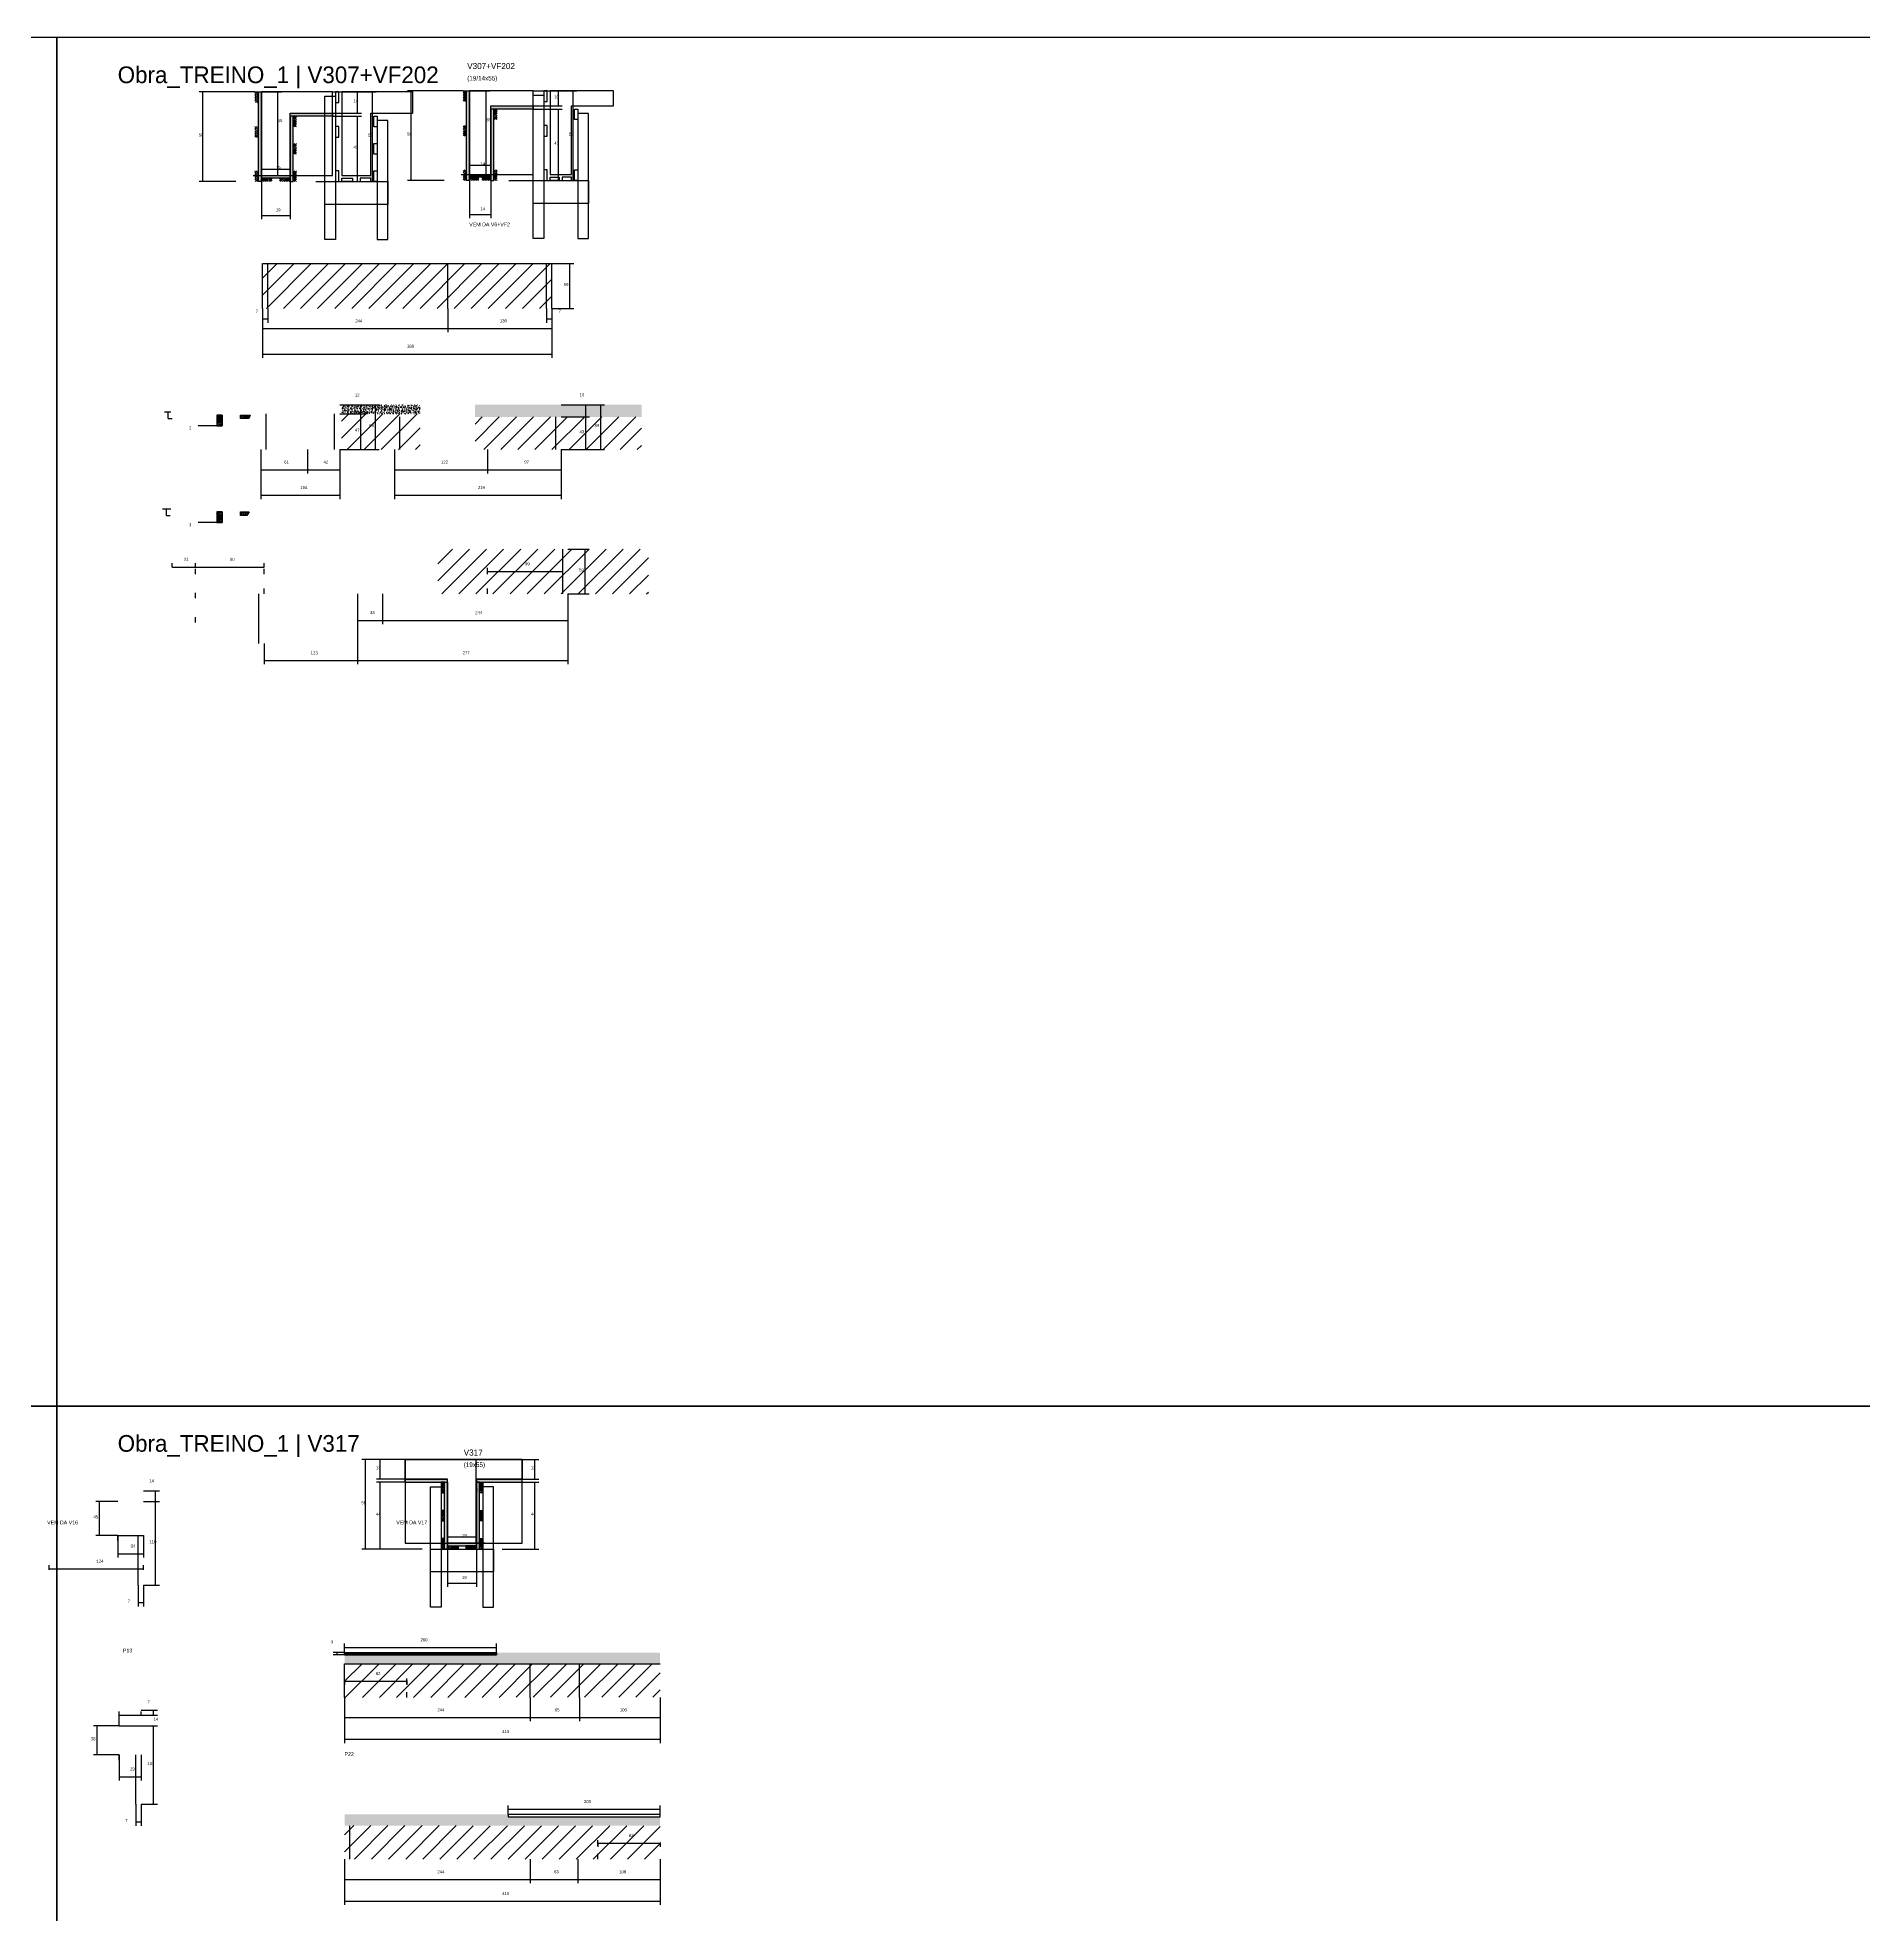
# Model space of a CAD drawing. Header units: metres. Extents: x -41 to 34800, y -36000 to 1848.
# Drawn here: x 17375 to 19776, y -668 to 1800 of the extents above; entities that cross this region are included whole.
import ezdxf

# ---------------------------------------------------------------- set-up
doc = ezdxf.new("R2010")
doc.units = ezdxf.units.M
for name, color, linetype in [('CELL_BORDER', 8, 'Continuous'), ('CONCRETO', 251, 'Continuous'), ('COTA', 4, 'Continuous'), ('Cota Seção (2x)', 4, 'Continuous'), ('Hachura', 253, 'Continuous'), ('LABEL_ID', 3, 'Continuous'), ('Madeira', 126, 'Continuous'), ('NOMENCLATURA', 7, 'Continuous'), ('Painéis', 200, 'Continuous'), ('REAPROVEITAMENTO', 251, 'Continuous'), ('SARR_2.2x7', 40, 'Continuous'), ('SARR_3.5x7', 81, 'Continuous'), ('SARR_EDITAR', 141, 'Continuous'), ('Texto Seção', 7, 'Continuous')]:
    doc.layers.add(name, color=color, linetype=linetype)

msp = doc.modelspace()

# ---------------------------------------------------------------- hatches: boundary and pattern name
at = {"layer": 'COTA'}
h = msp.add_hatch(dxfattribs=at)
h.set_pattern_fill('AR-CONC', scale=0.03)
h.paths.add_polyline_path([(17877.8, 1317.1), (17774.3, 1317.1), (17774.3, 1305.1), (17877.8, 1305.1)])
h = msp.add_hatch(dxfattribs=at)
h.set_pattern_fill('AR-CONC', scale=0.03)
h.paths.add_polyline_path([(18169, 1317.1), (17950, 1317.1), (17950, 1301.1), (18169, 1301.1)])
h = msp.add_hatch(dxfattribs=at)
h.set_pattern_fill('AR-CONC', scale=0.03)
h.paths.add_polyline_path([(17978.4, -327), (17778.4, -327), (17778.4, -327), (17778.4, -339), (17778.4, -339), (18193.4, -339), (18193.4, -339), (18193.4, -324), (18193.4, -324), (17978.4, -324), (17978.4, -324), (17978.4, -327)])
h = msp.add_hatch(dxfattribs=at)
h.set_pattern_fill('AR-CONC', scale=0.03)
h.paths.add_polyline_path([(17993.4, -539.9), (18193.4, -539.9), (18193.4, -539.9), (18193.4, -551.9), (18193.4, -551.9), (17778.4, -551.9), (17778.4, -551.9), (17778.4, -536.9), (17778.4, -536.9), (17993.4, -536.9), (17993.4, -536.9), (17993.4, -539.9)])
at = {"layer": 'Hachura'}
h = msp.add_hatch(dxfattribs=at)
h.set_pattern_fill('ANSI31', scale=0.5)
h.paths.add_polyline_path([(17660.6, 1714.7), (17665, 1714.7), (17665, 1714.7), (17665, 1728.7), (17665, 1728.7), (17660.6, 1728.7), (17660.6, 1728.7), (17660.6, 1714.7)])
h = msp.add_hatch(color=8, dxfattribs=at)
h.dxf.hatch_style = 1
h.paths.add_polyline_path([(17665, 1728.7), (17669, 1728.7), (17669, 1728.7), (17669, 1610.7), (17669, 1610.7), (17665, 1610.7), (17665, 1610.7), (17665, 1728.7)])
h = msp.add_hatch(dxfattribs=at)
h.set_pattern_fill('ANSI31', scale=0.5)
h.paths.add_polyline_path([(17934.5, 1716), (17938.9, 1716), (17938.9, 1716), (17938.9, 1730), (17938.9, 1730), (17934.5, 1730), (17934.5, 1730), (17934.5, 1716)])
h = msp.add_hatch(color=8, dxfattribs=at)
h.dxf.hatch_style = 1
h.paths.add_polyline_path([(17938.9, 1730), (17942.9, 1730), (17942.9, 1730), (17942.9, 1612), (17942.9, 1612), (17938.9, 1612), (17938.9, 1612), (17938.9, 1730)])
h = msp.add_hatch(color=8, dxfattribs=at)
h.dxf.hatch_style = 1
h.paths.add_polyline_path([(17970.9, 1706), (17970.9, 1710), (17970.9, 1710), (18026.5, 1710), (18026.5, 1710), (18026.5, 1706), (18026.5, 1706), (17970.9, 1706)])
h = msp.add_hatch(color=8, dxfattribs=at)
h.dxf.hatch_style = 1
h.paths.add_polyline_path([(17974.9, 1706), (17970.9, 1706), (17970.9, 1706), (17970.9, 1612), (17970.9, 1612), (17974.9, 1612), (17974.9, 1612), (17974.9, 1706)])
h = msp.add_hatch(dxfattribs=at)
h.set_pattern_fill('ANSI31', scale=0.5)
h.paths.add_polyline_path([(17979.3, 1692), (17974.9, 1692), (17974.9, 1692), (17974.9, 1706), (17974.9, 1706), (17979.3, 1706), (17979.3, 1706), (17979.3, 1692)])
h = msp.add_hatch(dxfattribs=at)
h.set_pattern_fill('ANSI31', scale=0.5)
h.paths.add_polyline_path([(17660.6, 1668.8), (17665, 1668.8), (17665, 1668.8), (17665, 1682.8), (17665, 1682.8), (17660.6, 1682.8), (17660.6, 1682.8), (17660.6, 1668.8)])
h = msp.add_hatch(color=8, dxfattribs=at)
h.dxf.hatch_style = 1
h.paths.add_polyline_path([(17707, 1696.7), (17707, 1700.7), (17707, 1700.7), (17762.6, 1700.7), (17762.6, 1700.7), (17762.6, 1696.7), (17762.6, 1696.7), (17707, 1696.7)])
h = msp.add_hatch(color=8, dxfattribs=at)
h.dxf.hatch_style = 1
h.paths.add_polyline_path([(17711, 1696.7), (17707, 1696.7), (17707, 1696.7), (17707, 1610.7), (17707, 1610.7), (17711, 1610.7), (17711, 1610.7), (17711, 1696.7)])
h = msp.add_hatch(dxfattribs=at)
h.set_pattern_fill('ANSI31', scale=0.5)
h.paths.add_polyline_path([(17715.4, 1682.7), (17711, 1682.7), (17711, 1682.7), (17711, 1696.7), (17711, 1696.7), (17715.4, 1696.7), (17715.4, 1696.7), (17715.4, 1682.7)])
h = msp.add_hatch(dxfattribs=at)
h.set_pattern_fill('ANSI31', scale=0.5)
h.paths.add_polyline_path([(17934.5, 1670.1), (17938.9, 1670.1), (17938.9, 1670.1), (17938.9, 1684.1), (17938.9, 1684.1), (17934.5, 1684.1), (17934.5, 1684.1), (17934.5, 1670.1)])
h = msp.add_hatch(dxfattribs=at)
h.set_pattern_fill('ANSI31', scale=0.5)
h.paths.add_polyline_path([(17715.4, 1646.7), (17711, 1646.7), (17711, 1646.7), (17711, 1660.7), (17711, 1660.7), (17715.4, 1660.7), (17715.4, 1660.7), (17715.4, 1646.7)])
h = msp.add_hatch(dxfattribs=at)
h.set_pattern_fill('ANSI31', scale=0.5)
h.paths.add_polyline_path([(17660.6, 1610.7), (17665, 1610.7), (17665, 1610.7), (17665, 1624.7), (17665, 1624.7), (17660.6, 1624.7), (17660.6, 1624.7), (17660.6, 1610.7)])
h = msp.add_hatch(color=8, dxfattribs=at)
h.dxf.hatch_style = 1
h.paths.add_polyline_path([(17669, 1615.1), (17669, 1618.7), (17669, 1618.7), (17707, 1618.7), (17707, 1618.7), (17707, 1615.1), (17707, 1615.1), (17669, 1615.1)])
h = msp.add_hatch(dxfattribs=at)
h.set_pattern_fill('ANSI31', scale=0.5)
h.paths.add_polyline_path([(17669, 1610.7), (17669, 1615.1), (17669, 1615.1), (17683, 1615.1), (17683, 1615.1), (17683, 1610.7), (17683, 1610.7), (17669, 1610.7)])
h = msp.add_hatch(dxfattribs=at)
h.set_pattern_fill('ANSI31', scale=0.5)
h.paths.add_polyline_path([(17707, 1610.7), (17707, 1615.1), (17707, 1615.1), (17693, 1615.1), (17693, 1615.1), (17693, 1610.7), (17693, 1610.7), (17707, 1610.7)])
h = msp.add_hatch(dxfattribs=at)
h.set_pattern_fill('ANSI31', scale=0.5)
h.paths.add_polyline_path([(17715.4, 1610.7), (17711, 1610.7), (17711, 1610.7), (17711, 1624.7), (17711, 1624.7), (17715.4, 1624.7), (17715.4, 1624.7), (17715.4, 1610.7)])
h = msp.add_hatch(dxfattribs=at)
h.set_pattern_fill('ANSI31', scale=0.5)
h.paths.add_polyline_path([(17934.5, 1612), (17938.9, 1612), (17938.9, 1612), (17938.9, 1626), (17938.9, 1626), (17934.5, 1626), (17934.5, 1626), (17934.5, 1612)])
h = msp.add_hatch(color=8, dxfattribs=at)
h.dxf.hatch_style = 1
h.paths.add_polyline_path([(17942.9, 1616.4), (17942.9, 1620), (17942.9, 1620), (17970.9, 1620), (17970.9, 1620), (17970.9, 1616.4), (17970.9, 1616.4), (17942.9, 1616.4)])
h = msp.add_hatch(dxfattribs=at)
h.set_pattern_fill('ANSI31', scale=0.5)
h.paths.add_polyline_path([(17942.9, 1612), (17942.9, 1616.4), (17942.9, 1616.4), (17954.9, 1616.4), (17954.9, 1616.4), (17954.9, 1612), (17954.9, 1612), (17942.9, 1612)])
h = msp.add_hatch(dxfattribs=at)
h.set_pattern_fill('ANSI31', scale=0.5)
h.paths.add_polyline_path([(17970.9, 1612), (17970.9, 1616.4), (17970.9, 1616.4), (17958.9, 1616.4), (17958.9, 1616.4), (17958.9, 1612), (17958.9, 1612), (17970.9, 1612)])
h = msp.add_hatch(dxfattribs=at)
h.set_pattern_fill('ANSI31', scale=0.5)
h.paths.add_polyline_path([(17979.3, 1612), (17974.9, 1612), (17974.9, 1612), (17974.9, 1626), (17974.9, 1626), (17979.3, 1626), (17979.3, 1626), (17979.3, 1612)])
h = msp.add_hatch(dxfattribs=at)
h.set_pattern_fill('ANSI31', scale=0.5)
h.paths.add_polyline_path([(17617.3, 1303.5), (17610.3, 1303.5), (17610.3, 1289.5), (17617.3, 1289.5)])
h = msp.add_hatch(dxfattribs=at)
h.set_pattern_fill('ANSI31', scale=0.5)
h.paths.add_polyline_path([(17654.2, 1303.5), (17652.4, 1299.1), (17652.4, 1299.1), (17641.6, 1299.1), (17641.6, 1299.1), (17641.6, 1303.5), (17641.6, 1303.5), (17654.2, 1303.5)])
h = msp.add_hatch(dxfattribs=at)
h.set_pattern_fill('ANSI31', scale=0.5)
h.paths.add_polyline_path([(17617.3, 1176), (17610.3, 1176), (17610.3, 1162), (17617.3, 1162)])
h = msp.add_hatch(dxfattribs=at)
h.set_pattern_fill('ANSI31', scale=0.5)
h.paths.add_polyline_path([(17653, 1176), (17649.8, 1171.6), (17649.8, 1171.6), (17641.6, 1171.6), (17641.6, 1171.6), (17641.6, 1176), (17641.6, 1176), (17653, 1176)])
h = msp.add_hatch(color=8, dxfattribs=at)
h.dxf.hatch_style = 1
h.paths.add_polyline_path([(17913.9, -100), (17913.9, -96), (17913.9, -96), (17858.3, -96), (17858.3, -96), (17858.3, -100), (17858.3, -100), (17913.9, -100)])
h = msp.add_hatch(color=8, dxfattribs=at)
h.dxf.hatch_style = 1
h.paths.add_polyline_path([(18011.9, -100), (18011.9, -96), (18011.9, -96), (17951.9, -96), (17951.9, -96), (17951.9, -100), (17951.9, -100), (18011.9, -100)])
h = msp.add_hatch(color=8, dxfattribs=at)
h.dxf.hatch_style = 1
h.paths.add_polyline_path([(17955.9, -98), (17951.9, -98), (17951.9, -98), (17951.9, -188), (17951.9, -188), (17955.9, -188), (17955.9, -188), (17955.9, -98)])
h = msp.add_hatch(dxfattribs=at)
h.set_pattern_fill('ANSI31', scale=0.5)
h.paths.add_polyline_path([(17905.5, -114), (17909.9, -114), (17909.9, -114), (17909.9, -100), (17909.9, -100), (17905.5, -100), (17905.5, -100), (17905.5, -114)])
h = msp.add_hatch(color=8, dxfattribs=at)
h.dxf.hatch_style = 1
h.paths.add_polyline_path([(17909.9, -100), (17913.9, -100), (17913.9, -100), (17913.9, -188), (17913.9, -188), (17909.9, -188), (17909.9, -188), (17909.9, -100)])
h = msp.add_hatch(dxfattribs=at)
h.set_pattern_fill('ANSI31', scale=0.5)
h.paths.add_polyline_path([(17960.3, -114), (17955.9, -114), (17955.9, -114), (17955.9, -100), (17955.9, -100), (17960.3, -100), (17960.3, -100), (17960.3, -114)])
h = msp.add_hatch(dxfattribs=at)
h.set_pattern_fill('ANSI31', scale=0.5)
h.paths.add_polyline_path([(17905.5, -151), (17909.9, -151), (17909.9, -151), (17909.9, -137), (17909.9, -137), (17905.5, -137), (17905.5, -137), (17905.5, -151)])
h = msp.add_hatch(dxfattribs=at)
h.set_pattern_fill('ANSI31', scale=0.5)
h.paths.add_polyline_path([(17960.3, -151), (17955.9, -151), (17955.9, -151), (17955.9, -137), (17955.9, -137), (17960.3, -137), (17960.3, -137), (17960.3, -151)])
h = msp.add_hatch(dxfattribs=at)
h.set_pattern_fill('ANSI31', scale=0.5)
h.paths.add_polyline_path([(17905.5, -188), (17909.9, -188), (17909.9, -188), (17909.9, -174), (17909.9, -174), (17905.5, -174), (17905.5, -174), (17905.5, -188)])
h = msp.add_hatch(color=8, dxfattribs=at)
h.dxf.hatch_style = 1
h.paths.add_polyline_path([(17951.9, -183.6), (17951.9, -180), (17951.9, -180), (17913.9, -180), (17913.9, -180), (17913.9, -183.6), (17913.9, -183.6), (17951.9, -183.6)])
h = msp.add_hatch(dxfattribs=at)
h.set_pattern_fill('ANSI31', scale=0.5)
h.paths.add_polyline_path([(17913.9, -188), (17913.9, -183.6), (17913.9, -183.6), (17927.9, -183.6), (17927.9, -183.6), (17927.9, -188), (17927.9, -188), (17913.9, -188)])
h = msp.add_hatch(dxfattribs=at)
h.set_pattern_fill('ANSI31', scale=0.5)
h.paths.add_polyline_path([(17951.9, -188), (17951.9, -183.6), (17951.9, -183.6), (17937.9, -183.6), (17937.9, -183.6), (17937.9, -188), (17937.9, -188), (17951.9, -188)])
h = msp.add_hatch(dxfattribs=at)
h.set_pattern_fill('ANSI31', scale=0.5)
h.paths.add_polyline_path([(17960.3, -188), (17955.9, -188), (17955.9, -188), (17955.9, -174), (17955.9, -174), (17960.3, -174), (17960.3, -174), (17960.3, -188)])
at = {"layer": 'REAPROVEITAMENTO'}
h = msp.add_hatch(dxfattribs=at)
h.set_pattern_fill('ANSI31', scale=5)
h.paths.add_polyline_path([(18050.9, 1443.8), (18050.9, 1502.8), (18050.9, 1502.8), (17670.4, 1502.8), (17670.4, 1502.8), (17670.4, 1443.8), (17670.4, 1443.8), (18050.9, 1443.8)])
h = msp.add_hatch(dxfattribs=at)
h.set_pattern_fill('ANSI31', scale=5)
h.paths.add_polyline_path([(17877.8, 1258.1), (17877.8, 1305.1), (17877.8, 1305.1), (17774.3, 1305.1), (17774.3, 1305.1), (17774.3, 1258.1), (17774.3, 1258.1), (17877.8, 1258.1)])
h = msp.add_hatch(dxfattribs=at)
h.set_pattern_fill('ANSI31', scale=5)
h.paths.add_polyline_path([(18169, 1258.1), (18169, 1301.1), (18169, 1301.1), (17950, 1301.1), (17950, 1301.1), (17950, 1258.1), (17950, 1258.1), (18169, 1258.1)])
h = msp.add_hatch(dxfattribs=at)
h.set_pattern_fill('ANSI31', scale=5)
h.paths.add_polyline_path([(17901, 1127.2), (17901, 1068.2), (17901, 1068.2), (18178, 1068.2), (18178, 1068.2), (18178, 1127.2), (18178, 1127.2), (17901, 1127.2)])
h = msp.add_hatch(dxfattribs=at)
h.set_pattern_fill('ANSI31', scale=5)
h.paths.add_polyline_path([(18193.4, -382.7), (18193.4, -338.7), (18193.4, -338.7), (17778.4, -339.2), (17778.4, -339.2), (17778.4, -383.2), (17778.4, -383.2), (18193.4, -382.7)])
h = msp.add_hatch(dxfattribs=at)
h.set_pattern_fill('ANSI31', scale=5)
h.paths.add_polyline_path([(17778.4, -595.6), (17778.4, -551.6), (17778.4, -551.6), (18193.4, -551.9), (18193.4, -551.9), (18193.4, -595.9), (18193.4, -595.9), (17778.4, -595.6)])

# ---------------------------------------------------------------- linework, layer by layer
at = {"layer": 'CELL_BORDER'}
for points in [[(14500, 0), (17400, 0), (17400, 1800), (14500, 1800)], [(17400, 0), (20300, 0), (20300, 1800), (17400, 1800)], [(14500, -1800), (17400, -1800), (17400, 0), (14500, 0)], [(17400, -1800), (20300, -1800), (20300, 0), (17400, 0)]]:
    msp.add_lwpolyline(points, close=True, dxfattribs=at)
at = {"layer": 'CONCRETO'}
for points in [[(17669, 1618.7), (17762.6, 1618.7), (17762.6, 1728.7), (17669, 1728.7)], [(17868.4, 1700.7), (17868.4, 1728.7), (17774.8, 1728.7), (17774.8, 1700.7), (17774.8, 1700.7), (17774.8, 1618.7), (17812.8, 1618.7), (17812.8, 1700.7)], [(17942.9, 1620), (18026.5, 1620), (18026.5, 1730), (17942.9, 1730)], [(18132.3, 1710), (18132.3, 1730), (18048.7, 1730), (18048.7, 1702), (18048.7, 1702), (18048.7, 1620), (18076.7, 1620), (18076.7, 1710)], [(17858.3, -96), (17858.3, -70), (18011.9, -70), (18011.9, -96), (17951.9, -96), (17951.9, -180), (17913.9, -180), (17913.9, -96)], [(17858.3, -180), (18011.9, -180), (18011.9, -70), (17858.3, -70)]]:
    msp.add_lwpolyline(points, close=True, dxfattribs=at)
at = {"layer": 'COTA'}
for p, q in [((17660.6, 1728.7), (17587.1, 1728.7)), ((17592.1, 1610.7), (17592.1, 1728.7)), ((17762.6, 1728.7), (17820, 1728.7)), ((17762.6, 1728.7), (17800.6, 1728.7)), ((17795.6, 1700.7), (17795.6, 1728.7)), ((17815, 1610.7), (17815, 1728.7)), ((17934.5, 1730), (17861.1, 1730)), ((17866.1, 1612), (17866.1, 1730)), ((18026.5, 1730), (18083.9, 1730)), ((18026.5, 1730), (18064.6, 1730)), ((18059.6, 1710), (18059.6, 1730)), ((18078.9, 1612), (18078.9, 1730)), ((18026.5, 1710), (18064.6, 1710)), ((18026.5, 1706), (18064.6, 1706)), ((18059.6, 1612), (18059.6, 1706)), ((17762.6, 1700.7), (17800.6, 1700.7)), ((17762.6, 1696.7), (17800.6, 1696.7)), ((17795.6, 1610.7), (17795.6, 1696.7)), ((17635.4, 1610.7), (17587.1, 1610.7)), ((17669, 1610.7), (17669, 1561)), ((17707, 1610.7), (17707, 1561)), ((17740.6, 1610.7), (17820, 1610.7)), ((17740.6, 1610.7), (17800.6, 1610.7)), ((17909.3, 1612), (17861.1, 1612)), ((17942.9, 1612), (17942.9, 1562.3)), ((17970.9, 1612), (17970.9, 1562.3)), ((17994.5, 1612), (18083.9, 1612)), ((17994.5, 1612), (18064.6, 1612)), ((17669, 1566), (17707, 1566)), ((17942.9, 1567.3), (17970.9, 1567.3)), ((18050.9, 1502.8), (18079.8, 1502.8)), ((18074.8, 1443.8), (18074.8, 1502.8)), ((17670.4, 1443.8), (17670.4, 1412.3)), ((17670.4, 1443.8), (17670.4, 1378.7)), ((17670.4, 1443.8), (17670.4, 1424.9)), ((17677.4, 1443.8), (17677.4, 1424.9)), ((17914.4, 1443.8), (17914.4, 1412.3)), ((17914.4, 1443.8), (17914.4, 1412.3)), ((18043.9, 1443.8), (18043.9, 1424.9)), ((18050.9, 1443.8), (18050.9, 1412.3)), ((18050.9, 1443.8), (18050.9, 1378.7)), ((18050.9, 1443.8), (18050.9, 1424.9)), ((18050.9, 1443.8), (18079.8, 1443.8)), ((17670.4, 1429.9), (17677.4, 1429.9)), ((17670.4, 1417.3), (17914.4, 1417.3)), ((17914.4, 1417.3), (18050.9, 1417.3)), ((18043.9, 1429.9), (18050.9, 1429.9)), ((17670.4, 1383.7), (18050.9, 1383.7)), ((17772, 1317.1), (17804.9, 1317.1)), ((17772, 1317.1), (17824, 1317.1)), ((17799.9, 1305.1), (17799.9, 1317.1)), ((17819, 1258.1), (17819, 1317.1)), ((18063.2, 1317.1), (18100.7, 1317.1)), ((18063.2, 1317.1), (18120.4, 1317.1)), ((18095.7, 1301.1), (18095.7, 1317.1)), ((18115.4, 1258.1), (18115.4, 1317.1)), ((17549.8, 1307.1), (17541.6, 1307.1)), ((17546.6, 1299.1), (17546.6, 1307.1)), ((17546.6, 1299.1), (17551.6, 1299.1)), ((17772, 1305.1), (17804.9, 1305.1)), ((17772, 1305.1), (17804.9, 1305.1)), ((17799.9, 1258.1), (17799.9, 1305.1)), ((18063.2, 1301.1), (18100.7, 1301.1)), ((18063.2, 1301.1), (18100.7, 1301.1)), ((18095.7, 1258.1), (18095.7, 1301.1)), ((17668.5, 1258.1), (17668.5, 1226.6)), ((17668.5, 1258.1), (17668.5, 1193)), ((17729.5, 1258.1), (17729.5, 1226.6)), ((17729.5, 1258.1), (17729.5, 1226.6)), ((17772, 1258.1), (17772, 1226.6)), ((17772, 1258.1), (17772, 1193)), ((17772, 1258.1), (17804.9, 1258.1)), ((17772, 1258.1), (17824, 1258.1)), ((17844.2, 1258.1), (17844.2, 1226.6)), ((17844.2, 1258.1), (17844.2, 1193)), ((17966.2, 1258.1), (17966.2, 1226.6)), ((17966.2, 1258.1), (17966.2, 1226.6)), ((18063.2, 1258.1), (18063.2, 1226.6)), ((18063.2, 1258.1), (18063.2, 1193)), ((18063.2, 1258.1), (18100.7, 1258.1)), ((18063.2, 1258.1), (18120.4, 1258.1)), ((17668.5, 1231.6), (17729.5, 1231.6)), ((17729.5, 1231.6), (17772, 1231.6)), ((17844.2, 1231.6), (17966.2, 1231.6)), ((17966.2, 1231.6), (18063.2, 1231.6)), ((17668.5, 1198), (17772, 1198)), ((17844.2, 1198), (18063.2, 1198)), ((17549.8, 1179.6), (17539, 1179.6)), ((17544, 1171.6), (17544, 1179.6)), ((17544, 1171.6), (17549, 1171.6)), ((18072.2, 1127.2), (18100, 1127.2)), ((18095, 1068.2), (18095, 1127.2)), ((17551.5, 1103.5), (17551.5, 1108.5)), ((17551.5, 1103.5), (17582.5, 1103.5)), ((17582.5, 1103.5), (17582.5, 1108.5)), ((17582.5, 1103.5), (17582.5, 1108.5)), ((17582.5, 1103.5), (17672.5, 1103.5)), ((17672.5, 1103.5), (17672.5, 1108.5)), ((17966.2, 1097.7), (17966.2, 1102.7)), ((17966.2, 1097.7), (18065.3, 1097.7)), ((18065.3, 1097.7), (18065.3, 1102.7)), ((17795.2, 1068.2), (17795.2, 975.7)), ((17795.2, 1068.2), (17795.2, 1028.5)), ((17795.2, 1068.2), (17795.2, 975.7)), ((17828.2, 1068.2), (17828.2, 1028.5)), ((17828.2, 1068.2), (17828.2, 1028.5)), ((18072.2, 1068.2), (18100, 1068.2)), ((18072.2, 1068.2), (18072.2, 975.7)), ((18072.2, 1068.2), (18072.2, 1028.5)), ((17795.2, 1033.5), (17828.2, 1033.5)), ((17828.2, 1033.5), (18072.2, 1033.5)), ((17672.5, 1003.2), (17672.5, 975.7)), ((17672.5, 980.7), (17795.2, 980.7)), ((17795.2, 980.7), (18072.2, 980.7)), ((17858.3, -70), (17800.9, -70)), ((17805.9, -188), (17805.9, -70)), ((17858.3, -70), (17820.2, -70)), ((17825.2, -96), (17825.2, -70)), ((18011.9, -70), (18033.8, -70)), ((18028.8, -96), (18028.8, -70)), ((17858.3, -96), (17820.2, -96)), ((18011.9, -96), (18033.8, -96)), ((17514, -111.2), (17534.8, -111.2)), ((17529.8, -125.2), (17529.8, -111.2)), ((17858.3, -100), (17820.2, -100)), ((17825.2, -188), (17825.2, -100)), ((18011.9, -100), (18033.8, -100)), ((18028.8, -188), (18028.8, -100)), ((17514, -125.2), (17534.8, -125.2)), ((17514, -125.2), (17534.8, -125.2)), ((17529.8, -235.2), (17529.8, -125.2)), ((17880.3, -188), (17800.9, -188)), ((17880.3, -188), (17820.2, -188)), ((17913.9, -188), (17913.9, -237.7)), ((17951.9, -188), (17951.9, -237.7)), ((17985.5, -188), (18033.8, -188)), ((17507, -235.2), (17507, -263.4)), ((17514, -235.2), (17534.8, -235.2)), ((17514, -235.2), (17514, -263.4)), ((17913.9, -232.7), (17951.9, -232.7)), ((17507, -258.4), (17514, -258.4)), ((17778.4, -324), (17778.4, -312.3)), ((17778.4, -317.3), (17978.4, -317.3)), ((17978.4, -324), (17978.4, -312.3)), ((17778.4, -324), (17763.6, -324)), ((17778.4, -327), (17763.6, -327)), ((17768.6, -327), (17768.6, -324)), ((17778.4, -361), (17778.4, -366.7)), ((17778.4, -361.7), (17860.4, -361.7)), ((17860.4, -361), (17860.4, -366.7)), ((17778.4, -383), (17778.4, -414.5)), ((17778.4, -383), (17778.4, -443.1)), ((18022.4, -383), (18022.4, -414.5)), ((18022.4, -383), (18022.4, -414.5)), ((18087.4, -383), (18087.4, -414.5)), ((18087.4, -383), (18087.4, -414.5)), ((18193.4, -383), (18193.4, -414.5)), ((18193.4, -383), (18193.4, -443.1)), ((17481.8, -420.6), (17481.8, -401.6)), ((17481.8, -406.6), (17510.8, -406.6)), ((17510.8, -399.6), (17532.2, -399.6)), ((17510.8, -406.6), (17510.8, -401.6)), ((17510.8, -406.6), (17532.2, -406.6)), ((17527.2, -406.6), (17527.2, -399.6)), ((17778.4, -409.5), (18022.4, -409.5)), ((18022.4, -409.5), (18087.4, -409.5)), ((18087.4, -409.5), (18193.4, -409.5)), ((17481.8, -420.6), (17532.2, -420.6)), ((17527.2, -523.6), (17527.2, -420.6)), ((17778.4, -438.1), (18193.4, -438.1)), ((17503.8, -523.6), (17503.8, -551.8)), ((17510.8, -523.6), (17532.2, -523.6)), ((17510.8, -523.6), (17510.8, -551.8)), ((17993.4, -536.9), (17993.4, -525.2)), ((17993.4, -530.2), (18193.4, -530.2)), ((18193.4, -536.9), (18193.4, -525.2)), ((17503.8, -546.8), (17510.8, -546.8)), ((18111.4, -573.9), (18111.4, -579.6)), ((18111.4, -574.6), (18193.4, -574.6)), ((18193.4, -573.9), (18193.4, -579.6)), ((17778.4, -595.9), (17778.4, -627.4)), ((17778.4, -595.9), (17778.4, -656)), ((18022.4, -595.9), (18022.4, -627.4)), ((18022.4, -595.9), (18022.4, -627.4)), ((18085.4, -595.9), (18085.4, -627.4)), ((18085.4, -595.9), (18085.4, -627.4)), ((18193.4, -595.9), (18193.4, -627.4)), ((18193.4, -595.9), (18193.4, -656)), ((17778.4, -622.4), (18022.4, -622.4)), ((18022.4, -622.4), (18085.4, -622.4)), ((18085.4, -622.4), (18193.4, -622.4)), ((17778.4, -651), (18193.4, -651))]:
    msp.add_line(p, q, dxfattribs=at)
at = {"layer": 'Cota Seção (2x)'}
for p, q in [((17660.6, 1728.7), (17695.5, 1728.7)), ((17690.5, 1618.7), (17690.5, 1728.7)), ((17934.5, 1730), (17969.5, 1730)), ((17964.5, 1620), (17964.5, 1730)), ((17669, 1610.7), (17669, 1631.7)), ((17707, 1610.7), (17707, 1631.7)), ((17942.9, 1612), (17942.9, 1637)), ((17942.9, 1632), (17970.9, 1632)), ((17970.9, 1612), (17970.9, 1637)), ((17658, 1618.7), (17695.5, 1618.7)), ((17669, 1626.7), (17707, 1626.7)), ((17931.9, 1620), (17969.5, 1620)), ((17962.9, -70), (17946.4, -70)), ((17951.4, -180), (17951.4, -70)), ((17480, -125.2), (17451.2, -125.2)), ((17456.2, -170.2), (17456.2, -125.2)), ((17480, -170.2), (17451.2, -170.2)), ((17480, -170.2), (17480, -199.1)), ((17514, -170.2), (17514, -199.1)), ((17913.9, -188), (17913.9, -167)), ((17913.9, -172), (17951.9, -172)), ((17951.9, -188), (17951.9, -167)), ((17480, -194.1), (17514, -194.1)), ((17962.9, -180), (17946.4, -180)), ((17390, -215.4), (17390, -209)), ((17390, -214), (17514, -214)), ((17514, -215.4), (17514, -209)), ((17481.8, -420.6), (17448, -420.6)), ((17453, -458.6), (17453, -420.6)), ((17481.8, -458.6), (17448, -458.6)), ((17481.8, -458.6), (17481.8, -492.4)), ((17510.8, -458.6), (17510.8, -492.4)), ((17481.8, -487.4), (17510.8, -487.4))]:
    msp.add_line(p, q, dxfattribs=at)
at = {"layer": 'Madeira'}
for points in [[(17766.4, 1714.7), (17770.8, 1714.7), (17770.8, 1728.7), (17766.4, 1728.7)], [(18040.3, 1716), (18044.7, 1716), (18044.7, 1730), (18040.3, 1730)], [(18085.1, 1692), (18080.7, 1692), (18080.7, 1706), (18085.1, 1706)], [(17766.4, 1668.8), (17770.8, 1668.8), (17770.8, 1682.8), (17766.4, 1682.8)], [(17821.2, 1682.7), (17816.8, 1682.7), (17816.8, 1696.7), (17821.2, 1696.7)], [(18040.3, 1670.1), (18044.7, 1670.1), (18044.7, 1684.1), (18040.3, 1684.1)], [(17821.2, 1646.7), (17816.8, 1646.7), (17816.8, 1660.7), (17821.2, 1660.7)], [(17766.4, 1610.7), (17770.8, 1610.7), (17770.8, 1624.7), (17766.4, 1624.7)], [(17774.8, 1610.7), (17774.8, 1615.1), (17788.8, 1615.1), (17788.8, 1610.7)], [(17812.8, 1610.7), (17812.8, 1615.1), (17798.8, 1615.1), (17798.8, 1610.7)], [(17821.2, 1610.7), (17816.8, 1610.7), (17816.8, 1624.7), (17821.2, 1624.7)], [(18040.3, 1612), (18044.7, 1612), (18044.7, 1626), (18040.3, 1626)], [(18048.7, 1612), (18048.7, 1616.4), (18060.7, 1616.4), (18060.7, 1612)], [(18076.7, 1612), (18076.7, 1616.4), (18064.7, 1616.4), (18064.7, 1612)], [(18085.1, 1612), (18080.7, 1612), (18080.7, 1626), (18085.1, 1626)], [(17617.3, 1289.5), (17617.3, 1303.5), (17610.3, 1303.5), (17610.3, 1289.5)], [(17641.6, 1303.5), (17654.2, 1303.5), (17652.4, 1299.1), (17641.6, 1299.1)], [(17617.3, 1162), (17617.3, 1176), (17610.3, 1176), (17610.3, 1162)], [(17641.6, 1176), (17653, 1176), (17649.8, 1171.6), (17641.6, 1171.6)], [(17905.5, -114), (17909.9, -114), (17909.9, -100), (17905.5, -100)], [(17960.3, -114), (17955.9, -114), (17955.9, -100), (17960.3, -100)], [(17905.5, -151), (17909.9, -151), (17909.9, -137), (17905.5, -137)], [(17960.3, -151), (17955.9, -151), (17955.9, -137), (17960.3, -137)], [(17905.5, -188), (17909.9, -188), (17909.9, -174), (17905.5, -174)], [(17913.9, -188), (17913.9, -183.6), (17927.9, -183.6), (17927.9, -188)], [(17951.9, -188), (17951.9, -183.6), (17937.9, -183.6), (17937.9, -188)], [(17960.3, -188), (17955.9, -188), (17955.9, -174), (17960.3, -174)]]:
    msp.add_lwpolyline(points, close=True, dxfattribs=at)
for points in [[(17617.3, 1303.5), (17617.3, 1289.5), (17585.8, 1289.5)], [(17617.3, 1176), (17617.3, 1162), (17585.8, 1162)]]:
    msp.add_lwpolyline(points, dxfattribs=at)
at = {"layer": 'Painéis'}
for p, q in [((17669, 1610.7), (17669, 1728.7)), ((17942.9, 1612), (17942.9, 1730)), ((17970.9, 1710), (18026.5, 1710)), ((17970.9, 1706), (17970.9, 1710)), ((17970.9, 1612), (17970.9, 1706)), ((18026.5, 1706), (18026.5, 1710)), ((17707, 1700.7), (17762.6, 1700.7)), ((17707, 1696.7), (17707, 1700.7)), ((17707, 1610.7), (17707, 1696.7)), ((17762.6, 1696.7), (17762.6, 1700.7)), ((17669, 1618.7), (17707, 1618.7)), ((17669, 1615.1), (17669, 1618.7)), ((17707, 1615.1), (17707, 1618.7)), ((17942.9, 1620), (17970.9, 1620)), ((17942.9, 1616.4), (17942.9, 1620)), ((17970.9, 1616.4), (17970.9, 1620)), ((17670.4, 1502.8), (18050.9, 1502.8)), ((17670.4, 1443.8), (17670.4, 1502.8)), ((17914.4, 1443.8), (17914.4, 1502.8)), ((18050.9, 1443.8), (18050.9, 1502.8)), ((17858.3, -96), (17913.9, -96)), ((17858.3, -100), (17858.3, -96)), ((17913.9, -100), (17913.9, -96)), ((17951.9, -96), (18011.9, -96)), ((17951.9, -100), (17951.9, -96)), ((18011.9, -100), (18011.9, -96)), ((17913.9, -188), (17913.9, -100)), ((17951.9, -188), (17951.9, -100)), ((17480, -170.2), (17514, -170.2)), ((17913.9, -180), (17951.9, -180)), ((17913.9, -183.6), (17913.9, -180)), ((17951.9, -183.6), (17951.9, -180)), ((17778.4, -324), (17978.4, -324)), ((17778.4, -327), (17978.4, -327)), ((17778.4, -339), (18193.4, -339)), ((17778.4, -383), (17778.4, -339)), ((18022.4, -383), (18022.4, -339)), ((18087.4, -383), (18087.4, -339))]:
    msp.add_line(p, q, dxfattribs=at)
for points in [[(17665, 1728.7), (17669, 1728.7), (17669, 1610.7), (17665, 1610.7)], [(17938.9, 1730), (17942.9, 1730), (17942.9, 1612), (17938.9, 1612)], [(17970.9, 1706), (17970.9, 1710), (18026.5, 1710), (18026.5, 1706)], [(17974.9, 1706), (17970.9, 1706), (17970.9, 1612), (17974.9, 1612)], [(17707, 1696.7), (17707, 1700.7), (17762.6, 1700.7), (17762.6, 1696.7)], [(17711, 1696.7), (17707, 1696.7), (17707, 1610.7), (17711, 1610.7)], [(17669, 1615.1), (17669, 1618.7), (17707, 1618.7), (17707, 1615.1)], [(17942.9, 1616.4), (17942.9, 1620), (17970.9, 1620), (17970.9, 1616.4)], [(17913.9, -100), (17913.9, -96), (17858.3, -96), (17858.3, -100)], [(18011.9, -100), (18011.9, -96), (17951.9, -96), (17951.9, -100)], [(17909.9, -100), (17913.9, -100), (17913.9, -188), (17909.9, -188)], [(17955.9, -100), (17951.9, -100), (17951.9, -188), (17955.9, -188)], [(17951.9, -183.6), (17951.9, -180), (17913.9, -180), (17913.9, -183.6)], [(17778.4, -324), (17978.4, -324), (17978.4, -327), (17778.4, -327)], [(18193.4, -536.9), (17993.4, -536.9), (17993.4, -539.9), (18193.4, -539.9)]]:
    msp.add_lwpolyline(points, close=True, dxfattribs=at)
at = {"layer": 'SARR_2.2x7'}
for p, q in [((17677.4, 1443.8), (17677.4, 1502.8)), ((18043.9, 1443.8), (18043.9, 1502.8)), ((17675.5, 1258.1), (17675.5, 1305.1)), ((17765, 1258.1), (17765, 1305.1)), ((17851.2, 1258.1), (17851.2, 1301.1)), ((18056.2, 1258.1), (18056.2, 1301.1)), ((18065.3, 1068.2), (18065.3, 1127.2)), ((17582.5, 1094.2), (17582.5, 1101.2)), ((17672.5, 1094.2), (17672.5, 1101.2)), ((17966.2, 1094.2), (17966.2, 1101.2)), ((17582.5, 1062.6), (17582.5, 1069.6)), ((17665.5, 1003.2), (17665.5, 1068.2)), ((17672.5, 1068.2), (17672.5, 1075.2)), ((17966.2, 1068.2), (17966.2, 1075.2)), ((17582.5, 1030.8), (17582.5, 1037.8)), ((17480, -177.2), (17480, -170.2)), ((17507, -235.2), (17507, -170.2)), ((17860.4, -365), (17860.4, -358)), ((17860.4, -383), (17860.4, -376)), ((17481.8, -465.6), (17481.8, -458.6)), ((17503.8, -523.6), (17503.8, -458.6)), ((17785.3, -595.9), (17785.3, -551.9)), ((18111.4, -577.9), (18111.4, -570.9)), ((18111.4, -595.9), (18111.4, -588.9))]:
    msp.add_line(p, q, dxfattribs=at)
at = {"layer": 'SARR_3.5x7'}
for points in [[(17752.4, 1722.7), (17766.4, 1722.7), (17766.4, 1534.2), (17752.4, 1534.2)], [(18026.3, 1724), (18040.3, 1724), (18040.3, 1535.5), (18026.3, 1535.5)], [(17835.2, 1690.7), (17821.2, 1690.7), (17821.2, 1534.2), (17835.2, 1534.2)], [(18099.1, 1700), (18085.1, 1700), (18085.1, 1535.5), (18099.1, 1535.5)], [(17752.4, 1610.7), (17835.2, 1610.7), (17835.2, 1580.6), (17752.4, 1580.6)], [(18026.3, 1612), (18099.1, 1612), (18099.1, 1581.9), (18026.3, 1581.9)], [(17891.5, -106), (17905.5, -106), (17905.5, -264.5), (17891.5, -264.5)], [(17974.3, -106), (17960.3, -106), (17960.3, -264.5), (17974.3, -264.5)], [(17891.5, -188), (17974.3, -188), (17974.3, -218), (17891.5, -218)]]:
    msp.add_lwpolyline(points, close=True, dxfattribs=at)
at = {"layer": 'SARR_EDITAR'}
msp.add_line((17778.4, -325.5), (17978.4, -325.5), dxfattribs=at)

# ---------------------------------------------------------------- texts
at = {"layer": 'COTA'}
for s, p in [('14', (17790.1, 1714.7)), ('10', (18054.1, 1720)), ('59', (17586.6, 1669.7)), ('43', (17790.1, 1653.7)), ('59', (17809.5, 1669.7)), ('59', (17860.6, 1671)), ('47', (18054.1, 1659)), ('59', (18073.4, 1671)), ('19', (17688, 1571.5)), ('14', (17956.9, 1572.8)), ('59', (18066.7, 1473.3)), ('7', (17661.5, 1438)), ('7', (18059.8, 1438)), ('244', (17792.4, 1425.3)), ('136', (17982.6, 1425.5)), ('380', (17860.6, 1392)), ('12', (17791.9, 1327.8)), ('16', (18087.6, 1328.1)), ('2', (17573.9, 1284.7)), ('47', (17791.9, 1281.6)), ('59', (17810.8, 1287.6)), ('43', (18087.5, 1279.6)), ('59', (18107.3, 1287.6)), ('61', (17699, 1239.7)), ('42', (17750.7, 1239.7)), ('122', (17905.2, 1239.6)), ('97', (18014.7, 1239.7)), ('104', (17720.2, 1206.3)), ('219', (17953.7, 1206.1)), ('3', (17573.9, 1157.2)), ('31', (17567, 1111.8)), ('90', (17627.5, 1111.7)), ('99', (18015.8, 1105.8)), ('59', (18086.9, 1097.7)), ('33', (17811.7, 1041.7)), ('244', (17950.2, 1041.6)), ('123', (17733.9, 988.8)), ('277', (17933.7, 988.8)), ('14', (17521.7, -100.2)), ('13', (17819.7, -83)), ('13', (18023.3, -83)), ('59', (17800.4, -129)), ('44', (17819.7, -144)), ('44', (18023.3, -144)), ('110', (17521.7, -180.2)), ('19', (17932.9, -227.2)), ('7', (17493.3, -258.4)), ('3', (17760.4, -311.8)), ('200', (17878.4, -309.2)), ('82', (17819.4, -353.6)), ('7', (17519.2, -390.7)), ('14', (17527.2, -413.6)), ('244', (17900.4, -401.4)), ('65', (18054.9, -401.4)), ('106', (18140.4, -401.4)), ('415', (17985.9, -429.9)), ('103', (17519, -472.1)), ('200', (18093.4, -522.1)), ('7', (17490, -546.8)), ('82', (18152.4, -566.5)), ('244', (17900.4, -614.4)), ('63', (18053.9, -614.2)), ('108', (18139.4, -614.3)), ('415', (17985.9, -642.9))]:
    msp.add_text(s, height=4, dxfattribs=at).set_placement(p)
at = {"layer": 'Cota Seção (2x)'}
for s, p in [('55', (17690.5, 1688.7)), ('55', (17964.5, 1690)), ('19', (17688, 1626.7)), ('14', (17957, 1632)), ('55', (17951.4, -112)), ('45', (17448.1, -147.7)), ('19', (17932.9, -172)), ('34', (17497, -185.9)), ('124', (17452, -205.9)), ('38', (17444.7, -439.6)), ('29', (17496.3, -479.3))]:
    msp.add_text(s, height=4, dxfattribs=at).set_placement(p)
at = {"layer": 'LABEL_ID'}
for s, p in [('Obra_TREINO_1 | V307+VF202', (17480, 1740)), ('Obra_TREINO_1 | V317', (17480, -60))]:
    msp.add_text(s, height=22, dxfattribs=at).set_placement(p)
at = {"layer": 'NOMENCLATURA'}
for s, p in [('P13', (17486.9, -323.9)), ('P22', (17778.3, -460))]:
    msp.add_text(s, height=5, dxfattribs=at).set_placement(p)
at = {"layer": 'Texto Seção'}
for s, height, p in [('V307+VF202', 8, (17939.7, 1758.5)), ('(19/14x55)', 6, (17939.7, 1743.5)), ('VEM DA V6+VF2', 5, (17942.4, 1551.7)), ('V317', 8, (17935.1, -65)), ('(19x55)', 6, (17935.1, -80)), ('VEM DA V16', 5, (17387.2, -155.4)), ('VEM DA V17', 5, (17846.4, -155.4))]:
    msp.add_text(s, height=height, dxfattribs=at).set_placement(p)

doc.saveas('drawing.dxf')
